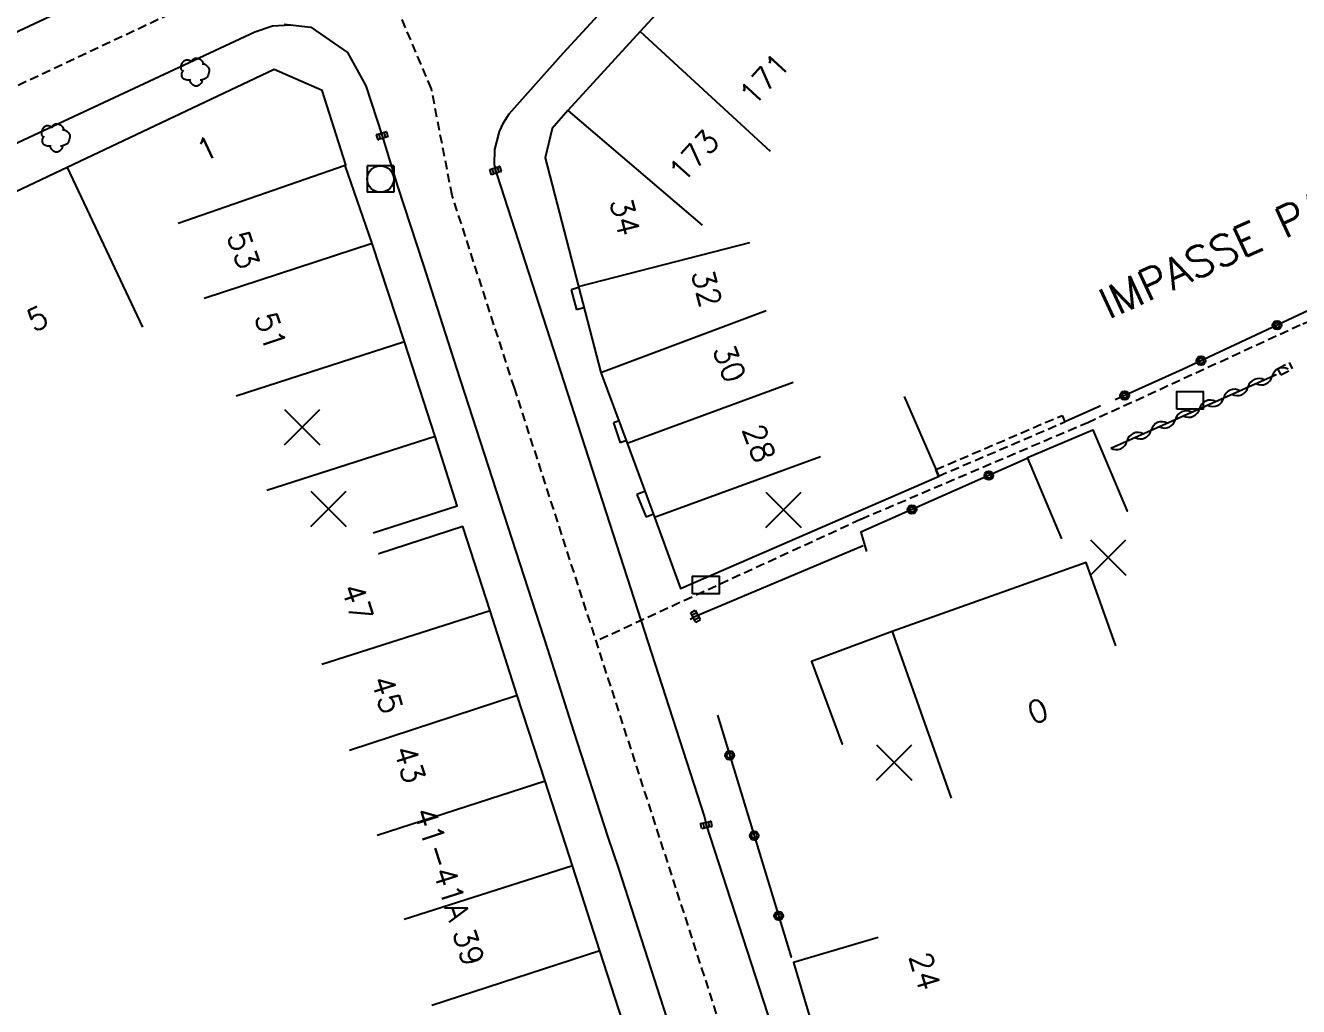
# Model space of a CAD drawing. Header units: millimetres. Extents: x 137000 to 138000, y 128000 to 129000.
# Drawn here: x 137702.5 to 137774.5, y 128575.8 to 128631.4 of the extents above; entities that cross this region are included whole.
import ezdxf
from ezdxf.enums import TextEntityAlignment as Align

# ---------------------------------------------------------------- set-up
doc = ezdxf.new("R2010")
doc.units = ezdxf.units.MM
doc.linetypes.add('DASHED', pattern=[0.75, 0.5, -0.25])
doc.layers.get('0').update_dxf_attribs({"linetype": 'CONTINUOUS'})
for name, color, linetype in [('w0001', 6, 'DASHED'), ('w0008', 7, 'CONTINUOUS'), ('w0100', 7, 'CONTINUOUS'), ('W0105', 7, 'CONTINUOUS'), ('W0112', 1, 'DASHED'), ('w0300', 7, 'CONTINUOUS'), ('w0310', 3, 'CONTINUOUS'), ('w0322', 7, 'CONTINUOUS'), ('w0400', 7, 'CONTINUOUS'), ('w0420', 7, 'CONTINUOUS'), ('w0989', 7, 'CONTINUOUS'), ('w0991', 7, 'CONTINUOUS'), ('W1102', 7, 'CONTINUOUS'), ('W1471', 7, 'CONTINUOUS')]:
    doc.layers.add(name, color=color, linetype=linetype)
doc.styles.get("Standard").update_dxf_attribs({"font": 'romans.shx', "width": 0.85})

# ---------------------------------------------------------------- blocks, each defined once
blk = doc.blocks.new('t310o')
at = {"color": 0, "linetype": 'Continuous'}
for centre, start, end in [((-0.5, 0.375), 216.8699, 323.1304), ((0.5, -0.375), 36.8699, 143.1303)]:
    blk.add_arc(centre, 0.625, start, end, dxfattribs=at)
blk = doc.blocks.new('t322o')
at = {"color": 0, "linetype": 'Continuous'}
for radius in [0.25, 0.15]:
    blk.add_circle((0, 0), radius, dxfattribs=at)
blk = doc.blocks.new('T300')
for p, q in [((-0.286, 0.629), (-0.171, 0.743)), ((-0.171, 0.743), (-0.057, 0.8)), ((-0.057, 0.8), (0.057, 0.8)), ((0.057, 0.8), (0.229, 0.743)), ((0.229, 0.743), (0.343, 0.629)), ((-0.8, 0.514), (-0.857, 0.343)), ((-0.857, 0.343), (-0.857, 0.171)), ((-0.857, 0.171), (-0.743, 0.057)), ((-0.686, 0.629), (-0.8, 0.514)), ((-0.8, -0.057), (-0.743, 0.057)), ((-0.743, 0.057), (-0.686, 0.114)), ((-0.571, 0.686), (-0.686, 0.629)), ((-0.457, 0.686), (-0.571, 0.686)), ((-0.286, 0.629), (-0.457, 0.686)), ((-0.229, 0.571), (-0.286, 0.629)), ((0.343, 0.629), (0.4, 0.514)), ((0.457, 0.457), (0.343, 0.457)), ((0.4, 0.514), (0.4, 0.457)), ((0.571, 0.4), (0.457, 0.457)), ((0.571, 0.4), (0.686, 0.286)), ((0.686, 0.286), (0.743, 0.171)), ((0.743, 0.057), (0.686, -0.171)), ((0.743, 0.171), (0.743, 0.057)), ((-0.8, -0.171), (-0.8, -0.057)), ((-0.8, -0.229), (-0.8, -0.171)), ((-0.743, -0.343), (-0.8, -0.229)), ((-0.686, -0.4), (-0.743, -0.343)), ((-0.514, -0.457), (-0.686, -0.4)), ((-0.4, -0.457), (-0.514, -0.457)), ((-0.4, -0.457), (-0.343, -0.457)), ((-0.343, -0.457), (-0.343, -0.4)), ((-0.343, -0.514), (-0.343, -0.457)), ((-0.286, -0.629), (-0.343, -0.514)), ((-0.171, -0.743), (-0.286, -0.629)), ((0.229, -0.686), (0.171, -0.743)), ((0.286, -0.457), (0.229, -0.457)), ((0.286, -0.629), (0.229, -0.686)), ((0.457, -0.4), (0.286, -0.457)), ((0.343, -0.514), (0.286, -0.629)), ((0.343, -0.514), (0.343, -0.457)), ((0.571, -0.343), (0.457, -0.4)), ((0.629, -0.286), (0.571, -0.343)), ((0.686, -0.171), (0.629, -0.286)), ((-0.057, -0.8), (-0.171, -0.743)), ((0.057, -0.8), (-0.057, -0.8)), ((0.171, -0.743), (0.057, -0.8))]:
    blk.add_line(p, q)
blk = doc.blocks.new('T400')
for p, q in [((-0.15, 0.3), (0.15, 0.3)), ((-0.15, -0.25), (-0.15, 0.3)), ((-0.15, 0.15), (0.15, 0.15)), ((-0.15, 0), (0.15, 0)), ((0.15, 0.3), (0.15, -0.25)), ((-0.15, -0.15), (0.15, -0.15)), ((-0.15, -0.25), (-0.15, -0.3)), ((-0.15, -0.3), (0.15, -0.3)), ((0.15, -0.3), (0.15, -0.25))]:
    blk.add_line(p, q)
blk = doc.blocks.new('t991o')
at = {"color": 0, "linetype": 'Continuous'}
for p, q in [((-1, 1), (1, -1)), ((-1, -1), (1, 1))]:
    blk.add_line(p, q, dxfattribs=at)
blk = doc.blocks.new('T1471')
at = {"color": 0, "linetype": 'Continuous', "flags": 128}
blk.add_lwpolyline([(-0.75, -0.5), (-0.75, 0.5), (0.75, 0.5), (0.75, -0.5), (-0.75, -0.5)], dxfattribs=at)
blk = doc.blocks.new('T420')
for p, q in [((0.75, 0.75), (-0.75, 0.75)), ((-0.75, 0.75), (-0.75, -0.75)), ((0.75, 0.75), (0.75, -0.75)), ((0.75, -0.75), (-0.75, -0.75))]:
    blk.add_line(p, q)
blk.add_ellipse((0, 0), major_axis=(-0.53, 0.53), ratio=1, start_param=3.926991, end_param=10.210176)

msp = doc.modelspace()

# ---------------------------------------------------------------- linework, layer by layer
at = {"layer": 'w0001'}
for points in [[(137654.524, 128605.654), (137711.475, 128632.416), (137721.584, 128636.83), (137731.457, 128636.938), (137736.685, 128640.758), (137741.562, 128645.163), (137746.806, 128651.08)], [(137815.1, 128451.322), (137788.019, 128474.22), (137779.026, 128482.514), (137773.562, 128489.006), (137769.606, 128494.619), (137765.87, 128501.156), (137763.259, 128506.388), (137759.92, 128514.758), (137757.474, 128523.043), (137751.512, 128543.908), (137741.798, 128574.696), (137730.122, 128610.85), (137726.6, 128621.739), (137725.426, 128627.774), (137717.741, 128645.886)], [(137789.086, 128620.31), (137774.603, 128614.391), (137762.618, 128608.889), (137749.716, 128603.387), (137734.755, 128596.504)]]:
    msp.add_lwpolyline(points, dxfattribs=at)
at = {"layer": 'w0008'}
for points in [[(137762.654, 128516.462), (137759.608, 128526.749), (137756.184, 128538.189), (137755.956, 128538.983), (137752.755, 128549.48), (137751.638, 128553.038), (137749.871, 128558.632), (137748.373, 128563.39), (137746.541, 128569.019), (137740.991, 128586.103), (137740.879, 128586.609), (137729.161, 128622.863), (137729.065, 128623.148), (137728.992, 128623.487), (137729.014, 128624.326), (137729.274, 128625.355), (137729.515, 128625.854), (137729.821, 128626.349), (137732.894, 128629.784), (137737.114, 128634.4)], [(137705.633, 128632.694), (137654.309, 128608.681), (137653.347, 128608.234), (137655.701, 128603.075), (137656.971, 128603.697), (137665.89, 128607.85), (137671.251, 128610.389), (137675.548, 128612.375), (137680.663, 128614.774), (137685.773, 128617.148), (137691.256, 128619.69), (137697.763, 128622.752), (137715.438, 128630.992), (137716.44, 128631.326), (137717.464, 128631.397)], [(137717.101, 128631.421), (137718.609, 128631.26), (137720.67, 128629.827), (137721.717, 128627.939), (137722.636, 128625.116), (137723.505, 128622.252), (137724.959, 128617.819), (137726.845, 128611.942), (137731.99, 128596.057), (137733.478, 128591.406), (137735.415, 128585.416), (137736.02, 128583.629), (137737.489, 128579.075), (137741.041, 128568.048)], [(137740.067, 128597.755), (137740.376, 128597.923), (137749.871, 128601.916)]]:
    msp.add_lwpolyline(points, dxfattribs=at)
at = {"layer": 'w0100'}
for points in [[(137740.916, 128635.031), (137737.234, 128631.006), (137733.147, 128626.55), (137732.267, 128625.522), (137731.873, 128623.872), (137733.759, 128616.575), (137735.012, 128611.711), (137736.515, 128607.712), (137738.059, 128603.518), (137739.532, 128599.484), (137754.159, 128605.852), (137752.2, 128610.353)], [(137722.132, 128602.644), (137726.894, 128604.17), (137725.639, 128608.086), (137723.901, 128613.456), (137722.074, 128619.02), (137720.539, 128623.437), (137720.585, 128623.466), (137719.245, 128627.673), (137716.534, 128628.856), (137704.809, 128623.312), (137695.682, 128618.991)], [(137761.11, 128602.303), (137759.166, 128606.91), (137762.854, 128608.466), (137764.798, 128603.859), (137764.798, 128603.859), (137764.798, 128603.859), (137764.798, 128603.859), (137764.798, 128603.859), (137764.798, 128603.859), (137764.798, 128603.859), (137764.798, 128603.859), (137764.798, 128603.859), (137764.798, 128603.859), (137764.798, 128603.859), (137764.798, 128603.859), (137764.798, 128603.859), (137764.798, 128603.859), (137764.798, 128603.859), (137764.798, 128603.859), (137764.798, 128603.859), (137764.798, 128603.859), (137764.798, 128603.859), (137764.798, 128603.859), (137764.798, 128603.859), (137764.798, 128603.859), (137764.798, 128603.859), (137764.798, 128603.859), (137764.798, 128603.859), (137764.798, 128603.859), (137764.798, 128603.859), (137764.798, 128603.859), (137764.798, 128603.859), (137764.798, 128603.859), (137764.798, 128603.859), (137764.798, 128603.859), (137764.798, 128603.859), (137764.798, 128603.859), (137764.798, 128603.859), (137764.798, 128603.859), (137764.798, 128603.859), (137764.798, 128603.859), (137764.798, 128603.859), (137764.798, 128603.859), (137764.798, 128603.859), (137764.798, 128603.859), (137764.798, 128603.859), (137764.798, 128603.859), (137764.798, 128603.859), (137764.798, 128603.859), (137764.798, 128603.859), (137764.798, 128603.859), (137764.798, 128603.859), (137764.798, 128603.859), (137764.798, 128603.859), (137764.798, 128603.859), (137764.798, 128603.859), (137764.798, 128603.859), (137764.798, 128603.859), (137764.798, 128603.859), (137764.798, 128603.859), (137764.798, 128603.859), (137764.798, 128603.859), (137764.798, 128603.859), (137764.798, 128603.859), (137764.798, 128603.859), (137764.798, 128603.859), (137764.798, 128603.859), (137764.798, 128603.859), (137764.798, 128603.859), (137764.798, 128603.859), (137764.798, 128603.859), (137764.798, 128603.859), (137764.798, 128603.859), (137764.798, 128603.859), (137764.798, 128603.859), (137764.798, 128603.859), (137764.798, 128603.859), (137764.798, 128603.859), (137764.798, 128603.859), (137764.798, 128603.859), (137764.798, 128603.859), (137764.798, 128603.859), (137764.798, 128603.859), (137764.798, 128603.859), (137764.798, 128603.859), (137764.798, 128603.859), (137764.798, 128603.859), (137764.798, 128603.859), (137764.798, 128603.859), (137764.798, 128603.859), (137764.798, 128603.859), (137764.798, 128603.859), (137764.798, 128603.859), (137764.798, 128603.859), (137764.798, 128603.859), (137764.798, 128603.859), (137764.798, 128603.859), (137764.798, 128603.859), (137764.798, 128603.859), (137764.798, 128603.859), (137764.798, 128603.859), (137764.798, 128603.859), (137764.798, 128603.859), (137764.798, 128603.859), (137764.798, 128603.859), (137764.798, 128603.859), (137764.798, 128603.859), (137764.798, 128603.859), (137764.798, 128603.859), (137764.798, 128603.859), (137764.798, 128603.859), (137764.798, 128603.859), (137764.798, 128603.859), (137764.798, 128603.859), (137764.798, 128603.859), (137764.798, 128603.859), (137764.798, 128603.859), (137764.798, 128603.859), (137764.798, 128603.859), (137764.798, 128603.859)], [(137736.478, 128574.309), (137734.955, 128578.98), (137733.417, 128583.797), (137731.871, 128588.583), (137730.287, 128593.426), (137728.76, 128598.215), (137727.202, 128603.005), (137722.448, 128601.458), (137722.448, 128601.458), (137722.448, 128601.458), (137722.448, 128601.458), (137722.448, 128601.458), (137722.448, 128601.458), (137722.448, 128601.458), (137722.448, 128601.458), (137722.448, 128601.458), (137722.448, 128601.458), (137722.448, 128601.458), (137722.448, 128601.458), (137722.448, 128601.458), (137722.448, 128601.458), (137722.448, 128601.458), (137722.448, 128601.458), (137722.448, 128601.458), (137722.448, 128601.458), (137722.448, 128601.458), (137722.448, 128601.458), (137722.448, 128601.458), (137722.448, 128601.458), (137722.448, 128601.458), (137722.448, 128601.458), (137722.448, 128601.458), (137722.448, 128601.458), (137722.448, 128601.458), (137722.448, 128601.458), (137722.448, 128601.458), (137722.448, 128601.458), (137722.448, 128601.458), (137722.448, 128601.458), (137722.448, 128601.458), (137722.448, 128601.458), (137722.448, 128601.458), (137722.448, 128601.458), (137722.448, 128601.458), (137722.448, 128601.458), (137722.448, 128601.458), (137722.448, 128601.458), (137722.448, 128601.458), (137722.448, 128601.458), (137722.448, 128601.458), (137722.448, 128601.458), (137722.448, 128601.458), (137722.448, 128601.458), (137722.448, 128601.458), (137722.448, 128601.458), (137722.448, 128601.458), (137722.448, 128601.458), (137722.448, 128601.458), (137722.448, 128601.458), (137722.448, 128601.458), (137722.448, 128601.458), (137722.448, 128601.458), (137722.448, 128601.458), (137722.448, 128601.458), (137722.448, 128601.458), (137722.448, 128601.458), (137722.448, 128601.458), (137722.448, 128601.458), (137722.448, 128601.458), (137722.448, 128601.458), (137722.448, 128601.458), (137722.448, 128601.458), (137722.448, 128601.458), (137722.448, 128601.458), (137722.448, 128601.458), (137722.448, 128601.458), (137722.448, 128601.458), (137722.448, 128601.458), (137722.448, 128601.458), (137722.448, 128601.458), (137722.448, 128601.458), (137722.448, 128601.458), (137722.448, 128601.458), (137722.448, 128601.458), (137722.448, 128601.458), (137722.448, 128601.458), (137722.448, 128601.458), (137722.448, 128601.458), (137722.448, 128601.458), (137722.448, 128601.458), (137722.448, 128601.458), (137722.448, 128601.458), (137722.448, 128601.458), (137722.448, 128601.458), (137722.448, 128601.458), (137722.448, 128601.458), (137722.448, 128601.458), (137722.448, 128601.458), (137722.448, 128601.458), (137722.448, 128601.458), (137722.448, 128601.458), (137722.448, 128601.458), (137722.448, 128601.458), (137722.448, 128601.458), (137722.448, 128601.458)], [(137764.154, 128596.242), (137762.478, 128600.953), (137751.497, 128597.047), (137746.931, 128595.355), (137748.668, 128590.667), (137748.668, 128590.667), (137748.668, 128590.667), (137748.668, 128590.667), (137748.668, 128590.667), (137748.668, 128590.667), (137748.668, 128590.667), (137748.668, 128590.667), (137748.668, 128590.667), (137748.668, 128590.667), (137748.668, 128590.667), (137748.668, 128590.667), (137748.668, 128590.667), (137748.668, 128590.667), (137748.668, 128590.667), (137748.668, 128590.667), (137748.668, 128590.667), (137748.668, 128590.667), (137748.668, 128590.667), (137748.668, 128590.667), (137748.668, 128590.667), (137748.668, 128590.667), (137748.668, 128590.667), (137748.668, 128590.667), (137748.668, 128590.667), (137748.668, 128590.667), (137748.668, 128590.667), (137748.668, 128590.667), (137748.668, 128590.667), (137748.668, 128590.667), (137748.668, 128590.667), (137748.668, 128590.667), (137748.668, 128590.667), (137748.668, 128590.667), (137748.668, 128590.667), (137748.668, 128590.667), (137748.668, 128590.667), (137748.668, 128590.667), (137748.668, 128590.667), (137748.668, 128590.667), (137748.668, 128590.667), (137748.668, 128590.667), (137748.668, 128590.667), (137748.668, 128590.667), (137748.668, 128590.667), (137748.668, 128590.667), (137748.668, 128590.667), (137748.668, 128590.667), (137748.668, 128590.667), (137748.668, 128590.667), (137748.668, 128590.667), (137748.668, 128590.667), (137748.668, 128590.667), (137748.668, 128590.667), (137748.668, 128590.667), (137748.668, 128590.667), (137748.668, 128590.667), (137748.668, 128590.667), (137748.668, 128590.667), (137748.668, 128590.667), (137748.668, 128590.667), (137748.668, 128590.667), (137748.668, 128590.667), (137748.668, 128590.667), (137748.668, 128590.667), (137748.668, 128590.667), (137748.668, 128590.667), (137748.668, 128590.667), (137748.668, 128590.667), (137748.668, 128590.667), (137748.668, 128590.667), (137748.668, 128590.667), (137748.668, 128590.667), (137748.668, 128590.667), (137748.668, 128590.667), (137748.668, 128590.667), (137748.668, 128590.667), (137748.668, 128590.667), (137748.668, 128590.667), (137748.668, 128590.667), (137748.668, 128590.667), (137748.668, 128590.667), (137748.668, 128590.667), (137748.668, 128590.667), (137748.668, 128590.667), (137748.668, 128590.667), (137748.668, 128590.667), (137748.668, 128590.667), (137748.668, 128590.667), (137748.668, 128590.667), (137748.668, 128590.667), (137748.668, 128590.667), (137748.668, 128590.667), (137748.668, 128590.667), (137748.668, 128590.667), (137748.668, 128590.667), (137748.668, 128590.667), (137748.668, 128590.667), (137748.668, 128590.667), (137748.668, 128590.667), (137748.668, 128590.667), (137748.668, 128590.667), (137748.668, 128590.667), (137748.668, 128590.667), (137748.668, 128590.667), (137748.668, 128590.667), (137748.668, 128590.667), (137748.668, 128590.667), (137748.668, 128590.667), (137748.668, 128590.667), (137748.668, 128590.667), (137748.668, 128590.667), (137748.668, 128590.667), (137748.668, 128590.667), (137748.668, 128590.667), (137748.668, 128590.667)], [(137750.707, 128579.739), (137745.916, 128578.308), (137747.636, 128572.545)]]:
    msp.add_lwpolyline(points, dxfattribs=at)
at = {"layer": 'W0105'}
for p, q in [((137733.775, 128616.515), (137733.332, 128616.399)), ((137733.332, 128616.399), (137733.631, 128615.262)), ((137734.062, 128615.375), (137733.631, 128615.262)), ((137736.022, 128608.96), (137735.726, 128608.858)), ((137735.726, 128608.858), (137736.111, 128607.737)), ((137736.465, 128607.858), (137736.111, 128607.737)), ((137737.539, 128604.996), (137737.061, 128604.801)), ((137737.061, 128604.801), (137737.584, 128603.519)), ((137737.991, 128603.685), (137737.584, 128603.519))]:
    msp.add_line(p, q, dxfattribs=at)
at = {"layer": 'W0112'}
for points in [[(137773.319, 128611.929), (137773.501, 128611.573), (137774.168, 128611.915), (137773.985, 128612.271), (137773.985, 128612.271), (137773.985, 128612.271), (137773.985, 128612.271), (137773.985, 128612.271), (137773.985, 128612.271), (137773.985, 128612.271), (137773.985, 128612.271), (137773.985, 128612.271), (137773.985, 128612.271), (137773.985, 128612.271), (137773.985, 128612.271), (137773.985, 128612.271), (137773.985, 128612.271), (137773.985, 128612.271), (137773.985, 128612.271), (137773.985, 128612.271), (137773.985, 128612.271), (137773.985, 128612.271), (137773.985, 128612.271), (137773.985, 128612.271), (137773.985, 128612.271), (137773.985, 128612.271), (137773.985, 128612.271), (137773.985, 128612.271), (137773.985, 128612.271), (137773.985, 128612.271), (137773.985, 128612.271), (137773.985, 128612.271), (137773.985, 128612.271), (137773.985, 128612.271), (137773.985, 128612.271), (137773.985, 128612.271), (137773.985, 128612.271), (137773.985, 128612.271), (137773.985, 128612.271), (137773.985, 128612.271), (137773.985, 128612.271), (137773.985, 128612.271), (137773.985, 128612.271), (137773.985, 128612.271), (137773.985, 128612.271), (137773.985, 128612.271), (137773.985, 128612.271), (137773.985, 128612.271), (137773.985, 128612.271), (137773.985, 128612.271), (137773.985, 128612.271), (137773.985, 128612.271), (137773.985, 128612.271), (137773.985, 128612.271), (137773.985, 128612.271), (137773.985, 128612.271), (137773.985, 128612.271), (137773.985, 128612.271), (137773.985, 128612.271), (137773.985, 128612.271), (137773.985, 128612.271), (137773.985, 128612.271), (137773.985, 128612.271), (137773.985, 128612.271), (137773.985, 128612.271), (137773.985, 128612.271), (137773.985, 128612.271), (137773.985, 128612.271), (137773.985, 128612.271), (137773.985, 128612.271), (137773.985, 128612.271), (137773.985, 128612.271), (137773.985, 128612.271), (137773.985, 128612.271), (137773.985, 128612.271), (137773.985, 128612.271), (137773.985, 128612.271), (137773.985, 128612.271), (137773.985, 128612.271), (137773.985, 128612.271), (137773.985, 128612.271), (137773.985, 128612.271), (137773.985, 128612.271), (137773.985, 128612.271), (137773.985, 128612.271), (137773.985, 128612.271), (137773.985, 128612.271), (137773.985, 128612.271), (137773.985, 128612.271), (137773.985, 128612.271), (137773.985, 128612.271), (137773.985, 128612.271), (137773.985, 128612.271), (137773.985, 128612.271), (137773.985, 128612.271), (137773.985, 128612.271), (137773.985, 128612.271), (137773.985, 128612.271), (137773.985, 128612.271), (137773.985, 128612.271), (137773.985, 128612.271), (137773.985, 128612.271), (137773.985, 128612.271), (137773.985, 128612.271), (137773.985, 128612.271), (137773.985, 128612.271), (137773.985, 128612.271), (137773.985, 128612.271), (137773.985, 128612.271), (137773.985, 128612.271), (137773.985, 128612.271), (137773.985, 128612.271), (137773.985, 128612.271), (137773.985, 128612.271), (137773.985, 128612.271), (137773.985, 128612.271), (137773.985, 128612.271), (137773.985, 128612.271), (137773.985, 128612.271), (137773.985, 128612.271)], [(137773.319, 128611.929), (137773.985, 128612.271), (137773.985, 128612.271), (137773.985, 128612.271), (137773.985, 128612.271), (137773.985, 128612.271), (137773.985, 128612.271), (137773.985, 128612.271), (137773.985, 128612.271), (137773.985, 128612.271), (137773.985, 128612.271), (137773.985, 128612.271), (137773.985, 128612.271), (137773.985, 128612.271), (137773.985, 128612.271), (137773.985, 128612.271), (137773.985, 128612.271), (137773.985, 128612.271), (137773.985, 128612.271), (137773.985, 128612.271), (137773.985, 128612.271), (137773.985, 128612.271), (137773.985, 128612.271), (137773.985, 128612.271), (137773.985, 128612.271), (137773.985, 128612.271), (137773.985, 128612.271), (137773.985, 128612.271), (137773.985, 128612.271), (137773.985, 128612.271), (137773.985, 128612.271), (137773.985, 128612.271), (137773.985, 128612.271), (137773.985, 128612.271), (137773.985, 128612.271), (137773.985, 128612.271), (137773.985, 128612.271), (137773.985, 128612.271), (137773.985, 128612.271), (137773.985, 128612.271), (137773.985, 128612.271), (137773.985, 128612.271), (137773.985, 128612.271), (137773.985, 128612.271), (137773.985, 128612.271), (137773.985, 128612.271), (137773.985, 128612.271), (137773.985, 128612.271), (137773.985, 128612.271), (137773.985, 128612.271), (137773.985, 128612.271), (137773.985, 128612.271), (137773.985, 128612.271), (137773.985, 128612.271), (137773.985, 128612.271), (137773.985, 128612.271), (137773.985, 128612.271), (137773.985, 128612.271), (137773.985, 128612.271), (137773.985, 128612.271), (137773.985, 128612.271), (137773.985, 128612.271), (137773.985, 128612.271), (137773.985, 128612.271), (137773.985, 128612.271), (137773.985, 128612.271), (137773.985, 128612.271), (137773.985, 128612.271), (137773.985, 128612.271), (137773.985, 128612.271), (137773.985, 128612.271), (137773.985, 128612.271), (137773.985, 128612.271), (137773.985, 128612.271), (137773.985, 128612.271), (137773.985, 128612.271), (137773.985, 128612.271), (137773.985, 128612.271), (137773.985, 128612.271), (137773.985, 128612.271), (137773.985, 128612.271), (137773.985, 128612.271), (137773.985, 128612.271), (137773.985, 128612.271), (137773.985, 128612.271), (137773.985, 128612.271), (137773.985, 128612.271), (137773.985, 128612.271), (137773.985, 128612.271), (137773.985, 128612.271), (137773.985, 128612.271), (137773.985, 128612.271), (137773.985, 128612.271), (137773.985, 128612.271), (137773.985, 128612.271), (137773.985, 128612.271), (137773.985, 128612.271), (137773.985, 128612.271), (137773.985, 128612.271), (137773.985, 128612.271), (137773.985, 128612.271), (137773.985, 128612.271), (137773.985, 128612.271), (137773.985, 128612.271), (137773.985, 128612.271), (137773.985, 128612.271), (137773.985, 128612.271), (137773.985, 128612.271), (137773.985, 128612.271), (137773.985, 128612.271), (137773.985, 128612.271), (137773.985, 128612.271), (137773.985, 128612.271), (137773.985, 128612.271), (137773.985, 128612.271), (137773.985, 128612.271), (137773.985, 128612.271), (137773.985, 128612.271), (137773.985, 128612.271), (137773.985, 128612.271)], [(137754.127, 128605.849), (137753.97, 128606.216), (137761.117, 128609.283), (137761.275, 128608.915), (137761.275, 128608.915), (137761.275, 128608.915), (137761.275, 128608.915), (137761.275, 128608.915), (137761.275, 128608.915), (137761.275, 128608.915), (137761.275, 128608.915), (137761.275, 128608.915), (137761.275, 128608.915), (137761.275, 128608.915), (137761.275, 128608.915), (137761.275, 128608.915), (137761.275, 128608.915), (137761.275, 128608.915), (137761.275, 128608.915), (137761.275, 128608.915), (137761.275, 128608.915), (137761.275, 128608.915), (137761.275, 128608.915), (137761.275, 128608.915), (137761.275, 128608.915), (137761.275, 128608.915), (137761.275, 128608.915), (137761.275, 128608.915), (137761.275, 128608.915), (137761.275, 128608.915), (137761.275, 128608.915), (137761.275, 128608.915), (137761.275, 128608.915), (137761.275, 128608.915), (137761.275, 128608.915), (137761.275, 128608.915), (137761.275, 128608.915), (137761.275, 128608.915), (137761.275, 128608.915), (137761.275, 128608.915), (137761.275, 128608.915), (137761.275, 128608.915), (137761.275, 128608.915), (137761.275, 128608.915), (137761.275, 128608.915), (137761.275, 128608.915), (137761.275, 128608.915), (137761.275, 128608.915), (137761.275, 128608.915), (137761.275, 128608.915), (137761.275, 128608.915), (137761.275, 128608.915), (137761.275, 128608.915), (137761.275, 128608.915), (137761.275, 128608.915), (137761.275, 128608.915), (137761.275, 128608.915), (137761.275, 128608.915), (137761.275, 128608.915), (137761.275, 128608.915), (137761.275, 128608.915), (137761.275, 128608.915), (137761.275, 128608.915), (137761.275, 128608.915), (137761.275, 128608.915), (137761.275, 128608.915), (137761.275, 128608.915), (137761.275, 128608.915), (137761.275, 128608.915), (137761.275, 128608.915), (137761.275, 128608.915), (137761.275, 128608.915), (137761.275, 128608.915), (137761.275, 128608.915), (137761.275, 128608.915), (137761.275, 128608.915), (137761.275, 128608.915), (137761.275, 128608.915), (137761.275, 128608.915), (137761.275, 128608.915), (137761.275, 128608.915), (137761.275, 128608.915), (137761.275, 128608.915), (137761.275, 128608.915), (137761.275, 128608.915), (137761.275, 128608.915), (137761.275, 128608.915), (137761.275, 128608.915), (137761.275, 128608.915), (137761.275, 128608.915), (137761.275, 128608.915), (137761.275, 128608.915), (137761.275, 128608.915), (137761.275, 128608.915), (137761.275, 128608.915), (137761.275, 128608.915), (137761.275, 128608.915), (137761.275, 128608.915), (137761.275, 128608.915), (137761.275, 128608.915), (137761.275, 128608.915), (137761.275, 128608.915), (137761.275, 128608.915), (137761.275, 128608.915), (137761.275, 128608.915), (137761.275, 128608.915), (137761.275, 128608.915), (137761.275, 128608.915), (137761.275, 128608.915), (137761.275, 128608.915), (137761.275, 128608.915), (137761.275, 128608.915), (137761.275, 128608.915), (137761.275, 128608.915), (137761.275, 128608.915), (137761.275, 128608.915), (137761.275, 128608.915), (137761.275, 128608.915), (137761.275, 128608.915), (137761.275, 128608.915)], [(137754.127, 128605.849), (137761.275, 128608.915), (137761.275, 128608.915), (137761.275, 128608.915), (137761.275, 128608.915), (137761.275, 128608.915), (137761.275, 128608.915), (137761.275, 128608.915), (137761.275, 128608.915), (137761.275, 128608.915), (137761.275, 128608.915), (137761.275, 128608.915), (137761.275, 128608.915), (137761.275, 128608.915), (137761.275, 128608.915), (137761.275, 128608.915), (137761.275, 128608.915), (137761.275, 128608.915), (137761.275, 128608.915), (137761.275, 128608.915), (137761.275, 128608.915), (137761.275, 128608.915), (137761.275, 128608.915), (137761.275, 128608.915), (137761.275, 128608.915), (137761.275, 128608.915), (137761.275, 128608.915), (137761.275, 128608.915), (137761.275, 128608.915), (137761.275, 128608.915), (137761.275, 128608.915), (137761.275, 128608.915), (137761.275, 128608.915), (137761.275, 128608.915), (137761.275, 128608.915), (137761.275, 128608.915), (137761.275, 128608.915), (137761.275, 128608.915), (137761.275, 128608.915), (137761.275, 128608.915), (137761.275, 128608.915), (137761.275, 128608.915), (137761.275, 128608.915), (137761.275, 128608.915), (137761.275, 128608.915), (137761.275, 128608.915), (137761.275, 128608.915), (137761.275, 128608.915), (137761.275, 128608.915), (137761.275, 128608.915), (137761.275, 128608.915), (137761.275, 128608.915), (137761.275, 128608.915), (137761.275, 128608.915), (137761.275, 128608.915), (137761.275, 128608.915), (137761.275, 128608.915), (137761.275, 128608.915), (137761.275, 128608.915), (137761.275, 128608.915), (137761.275, 128608.915), (137761.275, 128608.915), (137761.275, 128608.915), (137761.275, 128608.915), (137761.275, 128608.915), (137761.275, 128608.915), (137761.275, 128608.915), (137761.275, 128608.915), (137761.275, 128608.915), (137761.275, 128608.915), (137761.275, 128608.915), (137761.275, 128608.915), (137761.275, 128608.915), (137761.275, 128608.915), (137761.275, 128608.915), (137761.275, 128608.915), (137761.275, 128608.915), (137761.275, 128608.915), (137761.275, 128608.915), (137761.275, 128608.915), (137761.275, 128608.915), (137761.275, 128608.915), (137761.275, 128608.915), (137761.275, 128608.915), (137761.275, 128608.915), (137761.275, 128608.915), (137761.275, 128608.915), (137761.275, 128608.915), (137761.275, 128608.915), (137761.275, 128608.915), (137761.275, 128608.915), (137761.275, 128608.915), (137761.275, 128608.915), (137761.275, 128608.915), (137761.275, 128608.915), (137761.275, 128608.915), (137761.275, 128608.915), (137761.275, 128608.915), (137761.275, 128608.915), (137761.275, 128608.915), (137761.275, 128608.915), (137761.275, 128608.915), (137761.275, 128608.915), (137761.275, 128608.915), (137761.275, 128608.915), (137761.275, 128608.915), (137761.275, 128608.915), (137761.275, 128608.915), (137761.275, 128608.915), (137761.275, 128608.915), (137761.275, 128608.915), (137761.275, 128608.915), (137761.275, 128608.915), (137761.275, 128608.915), (137761.275, 128608.915), (137761.275, 128608.915), (137761.275, 128608.915), (137761.275, 128608.915), (137761.275, 128608.915), (137761.275, 128608.915)]]:
    msp.add_lwpolyline(points, dxfattribs=at)
at = {"layer": 'w0310'}
for points in [[(137763.879, 128607.425), (137773.243, 128611.602), (137773.243, 128611.602), (137773.243, 128611.602), (137773.243, 128611.602), (137773.243, 128611.602), (137773.243, 128611.602), (137773.243, 128611.602), (137773.243, 128611.602), (137773.243, 128611.602), (137773.243, 128611.602), (137773.243, 128611.602), (137773.243, 128611.602), (137773.243, 128611.602), (137773.243, 128611.602), (137773.243, 128611.602), (137773.243, 128611.602), (137773.243, 128611.602), (137773.243, 128611.602), (137773.243, 128611.602), (137773.243, 128611.602), (137773.243, 128611.602), (137773.243, 128611.602), (137773.243, 128611.602), (137773.243, 128611.602), (137773.243, 128611.602), (137773.243, 128611.602), (137773.243, 128611.602), (137773.243, 128611.602), (137773.243, 128611.602), (137773.243, 128611.602), (137773.243, 128611.602), (137773.243, 128611.602), (137773.243, 128611.602), (137773.243, 128611.602), (137773.243, 128611.602), (137773.243, 128611.602), (137773.243, 128611.602), (137773.243, 128611.602), (137773.243, 128611.602), (137773.243, 128611.602), (137773.243, 128611.602), (137773.243, 128611.602), (137773.243, 128611.602), (137773.243, 128611.602), (137773.243, 128611.602), (137773.243, 128611.602), (137773.243, 128611.602), (137773.243, 128611.602), (137773.243, 128611.602), (137773.243, 128611.602), (137773.243, 128611.602), (137773.243, 128611.602), (137773.243, 128611.602), (137773.243, 128611.602), (137773.243, 128611.602), (137773.243, 128611.602), (137773.243, 128611.602), (137773.243, 128611.602), (137773.243, 128611.602), (137773.243, 128611.602), (137773.243, 128611.602), (137773.243, 128611.602), (137773.243, 128611.602), (137773.243, 128611.602), (137773.243, 128611.602), (137773.243, 128611.602), (137773.243, 128611.602), (137773.243, 128611.602), (137773.243, 128611.602), (137773.243, 128611.602), (137773.243, 128611.602), (137773.243, 128611.602), (137773.243, 128611.602), (137773.243, 128611.602), (137773.243, 128611.602), (137773.243, 128611.602), (137773.243, 128611.602), (137773.243, 128611.602), (137773.243, 128611.602), (137773.243, 128611.602), (137773.243, 128611.602), (137773.243, 128611.602), (137773.243, 128611.602), (137773.243, 128611.602), (137773.243, 128611.602), (137773.243, 128611.602), (137773.243, 128611.602), (137773.243, 128611.602), (137773.243, 128611.602), (137773.243, 128611.602), (137773.243, 128611.602), (137773.243, 128611.602), (137773.243, 128611.602), (137773.243, 128611.602), (137773.243, 128611.602), (137773.243, 128611.602), (137773.243, 128611.602), (137773.243, 128611.602), (137773.243, 128611.602), (137773.243, 128611.602)], [(137773.243, 128611.602), (137773.243, 128611.602), (137773.243, 128611.602), (137773.243, 128611.602), (137773.243, 128611.602), (137773.243, 128611.602), (137773.243, 128611.602), (137773.243, 128611.602), (137773.243, 128611.602), (137773.243, 128611.602), (137773.243, 128611.602), (137773.243, 128611.602), (137773.243, 128611.602), (137773.243, 128611.602), (137773.243, 128611.602), (137773.243, 128611.602), (137773.243, 128611.602), (137773.243, 128611.602), (137773.243, 128611.602), (137773.243, 128611.602)]]:
    msp.add_lwpolyline(points, dxfattribs=at)
at = {"layer": 'w0322'}
for points in [[(137788.534, 128621.02), (137788.534, 128621.02), (137788.534, 128621.02), (137788.534, 128621.02), (137788.534, 128621.02), (137788.534, 128621.02), (137788.534, 128621.02), (137788.534, 128621.02), (137788.534, 128621.02), (137788.534, 128621.02), (137788.534, 128621.02), (137788.534, 128621.02), (137788.534, 128621.02), (137788.534, 128621.02), (137788.534, 128621.02), (137788.534, 128621.02), (137788.534, 128621.02), (137775.384, 128615.374), (137767.932, 128611.887), (137764.118, 128610.163)], [(137763.274, 128609.798), (137763.274, 128609.798), (137763.274, 128609.798), (137763.274, 128609.798), (137763.274, 128609.798), (137763.274, 128609.798), (137763.274, 128609.798), (137763.274, 128609.798), (137763.274, 128609.798), (137763.274, 128609.798), (137763.274, 128609.798), (137763.274, 128609.798), (137763.274, 128609.798), (137763.274, 128609.798), (137763.274, 128609.798), (137763.274, 128609.798), (137763.274, 128609.798), (137763.274, 128609.798), (137763.274, 128609.798), (137761.282, 128608.917)], [(137763.274, 128609.798), (137763.274, 128609.798), (137763.274, 128609.798), (137763.274, 128609.798), (137763.274, 128609.798), (137763.274, 128609.798), (137763.274, 128609.798), (137763.274, 128609.798), (137763.274, 128609.798), (137763.274, 128609.798), (137763.274, 128609.798), (137763.274, 128609.798), (137763.274, 128609.798), (137763.274, 128609.798), (137763.274, 128609.798), (137763.274, 128609.798), (137763.274, 128609.798), (137763.274, 128609.798), (137763.274, 128609.798), (137763.274, 128609.798), (137763.274, 128609.798), (137763.274, 128609.798), (137763.274, 128609.798), (137763.274, 128609.798), (137763.274, 128609.798), (137763.274, 128609.798), (137763.274, 128609.798), (137763.274, 128609.798), (137763.274, 128609.798), (137763.274, 128609.798), (137763.274, 128609.798), (137763.274, 128609.798), (137763.274, 128609.798), (137763.274, 128609.798), (137763.274, 128609.798), (137763.274, 128609.798), (137763.274, 128609.798), (137763.274, 128609.798), (137763.274, 128609.798), (137763.274, 128609.798), (137763.274, 128609.798), (137763.274, 128609.798), (137763.274, 128609.798), (137763.274, 128609.798), (137763.274, 128609.798), (137763.274, 128609.798), (137763.274, 128609.798), (137763.274, 128609.798), (137763.274, 128609.798), (137763.274, 128609.798), (137763.274, 128609.798), (137763.274, 128609.798), (137763.274, 128609.798), (137763.274, 128609.798), (137763.274, 128609.798), (137763.274, 128609.798), (137763.274, 128609.798), (137763.274, 128609.798), (137763.274, 128609.798), (137763.274, 128609.798), (137763.274, 128609.798), (137763.274, 128609.798), (137763.274, 128609.798), (137763.274, 128609.798), (137763.274, 128609.798), (137763.274, 128609.798), (137763.274, 128609.798), (137763.274, 128609.798), (137763.274, 128609.798), (137763.274, 128609.798), (137763.274, 128609.798), (137763.274, 128609.798), (137763.274, 128609.798), (137763.274, 128609.798), (137763.274, 128609.798), (137763.274, 128609.798), (137763.274, 128609.798), (137763.274, 128609.798), (137763.274, 128609.798), (137763.274, 128609.798), (137763.274, 128609.798), (137763.274, 128609.798), (137763.274, 128609.798), (137763.274, 128609.798), (137763.274, 128609.798), (137763.274, 128609.798), (137763.274, 128609.798), (137763.274, 128609.798), (137763.274, 128609.798), (137763.274, 128609.798), (137763.274, 128609.798), (137763.274, 128609.798), (137763.274, 128609.798), (137763.274, 128609.798), (137763.274, 128609.798), (137763.274, 128609.798), (137763.274, 128609.798), (137763.274, 128609.798), (137763.274, 128609.798), (137763.274, 128609.798), (137763.274, 128609.798)], [(137759.143, 128606.839), (137759.143, 128606.839), (137759.143, 128606.839), (137759.143, 128606.839), (137759.143, 128606.839), (137759.143, 128606.839), (137759.143, 128606.839), (137759.143, 128606.839), (137759.143, 128606.839), (137759.143, 128606.839), (137759.143, 128606.839), (137759.143, 128606.839), (137759.143, 128606.839), (137759.143, 128606.839), (137759.143, 128606.839), (137759.143, 128606.839), (137759.143, 128606.839), (137759.143, 128606.839), (137749.732, 128602.682)], [(137759.143, 128606.839), (137759.143, 128606.839), (137759.143, 128606.839), (137759.143, 128606.839), (137759.143, 128606.839), (137759.143, 128606.839), (137759.143, 128606.839), (137759.143, 128606.839), (137759.143, 128606.839), (137759.143, 128606.839), (137759.143, 128606.839), (137759.143, 128606.839), (137759.143, 128606.839), (137759.143, 128606.839), (137759.143, 128606.839), (137759.143, 128606.839), (137759.143, 128606.839), (137759.143, 128606.839), (137759.143, 128606.839), (137759.143, 128606.839), (137759.143, 128606.839), (137759.143, 128606.839), (137759.143, 128606.839), (137759.143, 128606.839), (137759.143, 128606.839), (137759.143, 128606.839), (137759.143, 128606.839), (137759.143, 128606.839), (137759.143, 128606.839), (137759.143, 128606.839), (137759.143, 128606.839), (137759.143, 128606.839), (137759.143, 128606.839), (137759.143, 128606.839), (137759.143, 128606.839), (137759.143, 128606.839), (137759.143, 128606.839), (137759.143, 128606.839), (137759.143, 128606.839), (137759.143, 128606.839), (137759.143, 128606.839), (137759.143, 128606.839), (137759.143, 128606.839), (137759.143, 128606.839), (137759.143, 128606.839), (137759.143, 128606.839), (137759.143, 128606.839), (137759.143, 128606.839), (137759.143, 128606.839), (137759.143, 128606.839), (137759.143, 128606.839), (137759.143, 128606.839), (137759.143, 128606.839), (137759.143, 128606.839), (137759.143, 128606.839), (137759.143, 128606.839), (137759.143, 128606.839), (137759.143, 128606.839), (137759.143, 128606.839), (137759.143, 128606.839), (137759.143, 128606.839), (137759.143, 128606.839), (137759.143, 128606.839), (137759.143, 128606.839), (137759.143, 128606.839), (137759.143, 128606.839), (137759.143, 128606.839), (137759.143, 128606.839), (137759.143, 128606.839), (137759.143, 128606.839), (137759.143, 128606.839), (137759.143, 128606.839), (137759.143, 128606.839), (137759.143, 128606.839), (137759.143, 128606.839), (137759.143, 128606.839), (137759.143, 128606.839), (137759.143, 128606.839), (137759.143, 128606.839), (137759.143, 128606.839), (137759.143, 128606.839), (137759.143, 128606.839), (137759.143, 128606.839), (137759.143, 128606.839), (137759.143, 128606.839), (137759.143, 128606.839), (137759.143, 128606.839), (137759.143, 128606.839), (137759.143, 128606.839), (137759.143, 128606.839), (137759.143, 128606.839), (137759.143, 128606.839), (137759.143, 128606.839), (137759.143, 128606.839), (137759.143, 128606.839), (137759.143, 128606.839), (137759.143, 128606.839), (137759.143, 128606.839), (137759.143, 128606.839), (137759.143, 128606.839), (137759.143, 128606.839)], [(137749.732, 128602.682), (137749.732, 128602.682), (137749.732, 128602.682), (137749.732, 128602.682), (137749.732, 128602.682), (137749.732, 128602.682), (137749.732, 128602.682), (137749.732, 128602.682), (137749.732, 128602.682), (137749.732, 128602.682), (137749.732, 128602.682), (137749.732, 128602.682), (137749.732, 128602.682), (137749.732, 128602.682), (137749.732, 128602.682), (137749.732, 128602.682), (137749.732, 128602.682), (137749.732, 128602.682), (137749.732, 128602.682), (137750.044, 128601.586)], [(137749.732, 128602.682), (137749.732, 128602.682), (137749.732, 128602.682), (137749.732, 128602.682), (137749.732, 128602.682), (137749.732, 128602.682), (137749.732, 128602.682), (137749.732, 128602.682), (137749.732, 128602.682), (137749.732, 128602.682), (137749.732, 128602.682), (137749.732, 128602.682), (137749.732, 128602.682), (137749.732, 128602.682), (137749.732, 128602.682), (137749.732, 128602.682), (137749.732, 128602.682), (137749.732, 128602.682), (137749.732, 128602.682), (137749.732, 128602.682), (137749.732, 128602.682), (137749.732, 128602.682), (137749.732, 128602.682), (137749.732, 128602.682), (137749.732, 128602.682), (137749.732, 128602.682), (137749.732, 128602.682), (137749.732, 128602.682), (137749.732, 128602.682), (137749.732, 128602.682), (137749.732, 128602.682), (137749.732, 128602.682), (137749.732, 128602.682), (137749.732, 128602.682), (137749.732, 128602.682), (137749.732, 128602.682), (137749.732, 128602.682), (137749.732, 128602.682), (137749.732, 128602.682), (137749.732, 128602.682), (137749.732, 128602.682), (137749.732, 128602.682), (137749.732, 128602.682), (137749.732, 128602.682), (137749.732, 128602.682), (137749.732, 128602.682), (137749.732, 128602.682), (137749.732, 128602.682), (137749.732, 128602.682), (137749.732, 128602.682), (137749.732, 128602.682), (137749.732, 128602.682), (137749.732, 128602.682), (137749.732, 128602.682), (137749.732, 128602.682), (137749.732, 128602.682), (137749.732, 128602.682), (137749.732, 128602.682), (137749.732, 128602.682), (137749.732, 128602.682), (137749.732, 128602.682), (137749.732, 128602.682), (137749.732, 128602.682), (137749.732, 128602.682), (137749.732, 128602.682), (137749.732, 128602.682), (137749.732, 128602.682), (137749.732, 128602.682), (137749.732, 128602.682), (137749.732, 128602.682), (137749.732, 128602.682), (137749.732, 128602.682), (137749.732, 128602.682), (137749.732, 128602.682), (137749.732, 128602.682), (137749.732, 128602.682), (137749.732, 128602.682), (137749.732, 128602.682), (137749.732, 128602.682), (137749.732, 128602.682), (137749.732, 128602.682), (137749.732, 128602.682), (137749.732, 128602.682), (137749.732, 128602.682), (137749.732, 128602.682), (137749.732, 128602.682), (137749.732, 128602.682), (137749.732, 128602.682), (137749.732, 128602.682), (137749.732, 128602.682), (137749.732, 128602.682), (137749.732, 128602.682), (137749.732, 128602.682), (137749.732, 128602.682), (137749.732, 128602.682), (137749.732, 128602.682), (137749.732, 128602.682), (137749.732, 128602.682), (137749.732, 128602.682), (137749.732, 128602.682), (137749.732, 128602.682)], [(137741.612, 128592.313), (137745.796, 128578.627), (137745.796, 128578.627), (137745.796, 128578.627), (137745.796, 128578.627), (137745.796, 128578.627), (137745.796, 128578.627), (137745.796, 128578.627), (137745.796, 128578.627), (137745.796, 128578.627), (137745.796, 128578.627), (137745.796, 128578.627), (137745.796, 128578.627), (137745.796, 128578.627), (137745.796, 128578.627), (137745.796, 128578.627), (137745.796, 128578.627), (137745.796, 128578.627), (137745.796, 128578.627), (137745.796, 128578.627), (137745.796, 128578.627), (137745.796, 128578.627), (137745.796, 128578.627), (137745.796, 128578.627), (137745.796, 128578.627), (137745.796, 128578.627), (137745.796, 128578.627), (137745.796, 128578.627), (137745.796, 128578.627), (137745.796, 128578.627), (137745.796, 128578.627), (137745.796, 128578.627), (137745.796, 128578.627), (137745.796, 128578.627), (137745.796, 128578.627), (137745.796, 128578.627), (137745.796, 128578.627), (137745.796, 128578.627), (137745.796, 128578.627), (137745.796, 128578.627), (137745.796, 128578.627), (137745.796, 128578.627), (137745.796, 128578.627), (137745.796, 128578.627), (137745.796, 128578.627), (137745.796, 128578.627), (137745.796, 128578.627), (137745.796, 128578.627), (137745.796, 128578.627), (137745.796, 128578.627), (137745.796, 128578.627), (137745.796, 128578.627), (137745.796, 128578.627), (137745.796, 128578.627), (137745.796, 128578.627), (137745.796, 128578.627), (137745.796, 128578.627), (137745.796, 128578.627), (137745.796, 128578.627), (137745.796, 128578.627), (137745.796, 128578.627), (137745.796, 128578.627), (137745.796, 128578.627), (137745.796, 128578.627), (137745.796, 128578.627), (137745.796, 128578.627), (137745.796, 128578.627), (137745.796, 128578.627), (137745.796, 128578.627), (137745.796, 128578.627), (137745.796, 128578.627), (137745.796, 128578.627), (137745.796, 128578.627), (137745.796, 128578.627), (137745.796, 128578.627), (137745.796, 128578.627), (137745.796, 128578.627), (137745.796, 128578.627), (137745.796, 128578.627), (137745.796, 128578.627), (137745.796, 128578.627), (137745.796, 128578.627), (137745.796, 128578.627), (137745.796, 128578.627), (137745.796, 128578.627), (137745.796, 128578.627), (137745.796, 128578.627), (137745.796, 128578.627), (137745.796, 128578.627), (137745.796, 128578.627), (137745.796, 128578.627), (137745.796, 128578.627), (137745.796, 128578.627), (137745.796, 128578.627), (137745.796, 128578.627), (137745.796, 128578.627), (137745.796, 128578.627), (137745.796, 128578.627), (137745.796, 128578.627), (137745.796, 128578.627), (137745.796, 128578.627)], [(137745.796, 128578.627), (137745.796, 128578.627), (137745.796, 128578.627), (137745.796, 128578.627), (137745.796, 128578.627), (137745.796, 128578.627), (137745.796, 128578.627), (137745.796, 128578.627), (137745.796, 128578.627), (137745.796, 128578.627), (137745.796, 128578.627), (137745.796, 128578.627), (137745.796, 128578.627), (137745.796, 128578.627), (137745.796, 128578.627), (137745.796, 128578.627), (137745.796, 128578.627), (137745.796, 128578.627), (137745.796, 128578.627), (137745.796, 128578.627)]]:
    msp.add_lwpolyline(points, dxfattribs=at)
at = {"layer": 'W1102'}
for p, q in [((137737.234, 128631.006), (137744.604, 128624.247)), ((137733.147, 128626.55), (137740.745, 128620.048)), ((137704.809, 128623.312), (137709.083, 128614.271)), ((137720.539, 128623.437), (137711.093, 128620.154)), ((137722.074, 128619.02), (137712.573, 128615.9)), ((137733.759, 128616.575), (137743.442, 128619.07)), ((137735.012, 128611.711), (137744.373, 128615.229)), ((137723.901, 128613.456), (137714.387, 128610.376)), ((137736.515, 128607.712), (137745.899, 128611.167)), ((137725.639, 128608.086), (137716.116, 128605.035)), ((137738.059, 128603.518), (137747.451, 128606.951)), ((137728.76, 128598.215), (137719.233, 128595.178)), ((137751.497, 128597.047), (137754.849, 128587.625)), ((137730.287, 128593.426), (137720.783, 128590.317)), ((137731.871, 128588.583), (137722.355, 128585.51)), ((137733.417, 128583.797), (137723.891, 128580.755)), ((137734.955, 128578.98), (137725.447, 128575.881))]:
    msp.add_line(p, q, dxfattribs=at)

# ---------------------------------------------------------------- block references
at = {"layer": 'w0300'}
for p in [(137712.11, 128628.713), (137704.213, 128624.981)]:
    msp.add_blockref('T300', p, dxfattribs=at)
at = {"layer": 'w0310', "rotation": 24.04029107035555}
for p in [(137773.012, 128611.499), (137771.642, 128610.888), (137770.272, 128610.277), (137767.532, 128609.055), (137768.902, 128609.666), (137766.162, 128608.443), (137764.792, 128607.832)]:
    msp.add_blockref('t310o', p, dxfattribs=at)
at = {"layer": 'w0322'}
for p, rotation in [((137773.288, 128614.393), 205.0761442215956), ((137768.986, 128612.38), 205.0761442215956), ((137764.664, 128610.41), 204.3237901531041), ((137756.971, 128605.879), 203.8318616004304), ((137752.626, 128603.96), 203.8318616004304), ((137742.306, 128590.042), 286.9991372457768), ((137743.695, 128585.499), 286.9991372457768), ((137745.084, 128580.957), 286.9991372457768)]:
    msp.add_blockref('t322o', p, dxfattribs=dict(at, rotation=rotation))
at = {"layer": 'w0400'}
for p, rotation in [((137722.636, 128625.116), 286.8896596403081), ((137729.065, 128623.148), 108.5186082758131), ((137740.376, 128597.923), 28.61057678642604), ((137740.991, 128586.103), 102.4052439223152)]:
    msp.add_blockref('T400', p, dxfattribs=dict(at, rotation=rotation))
at = {"layer": 'w0420'}
msp.add_blockref('T420', (137722.544, 128622.664), dxfattribs=at)
at = {"layer": 'w0991'}
for p in [(137718.111, 128608.613), (137719.602, 128603.987), (137745.361, 128603.931), (137763.731, 128601.238), (137751.624, 128589.629)]:
    msp.add_blockref('t991o', p, dxfattribs=at)
at = {"layer": 'W1471'}
for p in [(137768.362, 128610.128), (137740.961, 128599.684)]:
    msp.add_blockref('T1471', p, dxfattribs=at)

# ---------------------------------------------------------------- texts
at = {"layer": 'w0989'}
msp.add_text('IMPASSE PARY', height=1.75, rotation=24.65899, dxfattribs=at).set_placement((137771.029, 128618.992), align=Align.MIDDLE)
at = {"layer": 'w0991'}
for s, rotation, p in [('171', 47.54629, (137744.271, 128628.327)), ('1', 25.30675, (137712.723, 128624.392)), ('173', 47.47553, (137740.281, 128623.972)), ('34', 284.49316, (137736.39, 128620.538)), ('53', 289.17088, (137714.789, 128618.656)), ('32', 284.44259, (137741.011, 128616.486)), ('5', 25.33136, (137703.129, 128614.771)), ('51', 288.1842, (137716.335, 128614.058)), ('30', 290.59028, (137742.291, 128612.24)), ('28', 290.2104, (137743.972, 128607.716)), ('47', 288.01231, (137721.241, 128598.702)), ('45', 287.68958, (137722.921, 128593.486)), ('0', 19.58212, (137759.745, 128592.551)), ('43', 288.11525, (137724.192, 128589.544)), ('41-41A', 287.89908, (137726.029, 128583.895)), ('39', 287.70891, (137727.536, 128579.202)), ('24', 286.62131, (137753.364, 128577.829))]:
    msp.add_text(s, height=1.25, rotation=rotation, dxfattribs=at).set_placement(p, align=Align.MIDDLE)

doc.saveas('drawing.dxf')
